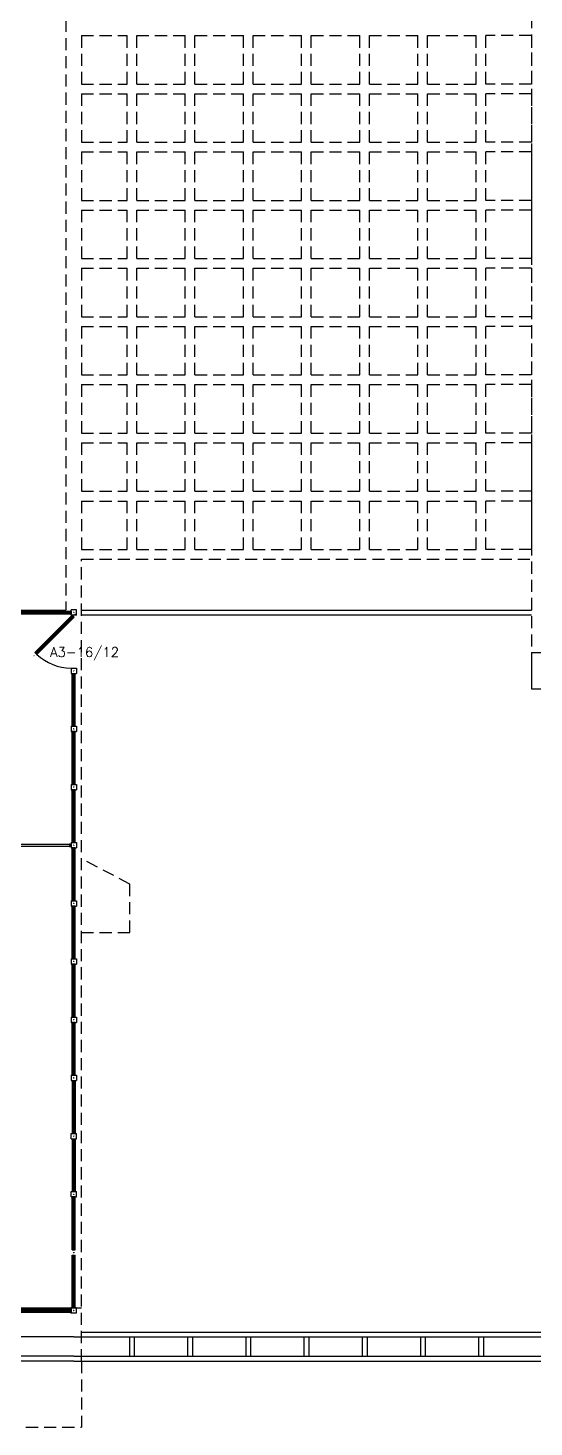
# Model space of a CAD drawing. Header units: millimetres. Extents: x 2076.1 to 2162.9, y 1244.8 to 1292.7.
# Drawn here: x 2115.93 to 2126.37, y 1244.78 to 1273.64 of the extents above; entities that cross this region are included whole.
import ezdxf
from ezdxf.enums import TextEntityAlignment as Align

# ---------------------------------------------------------------- set-up
doc = ezdxf.new("R2010")
doc.units = ezdxf.units.MM
doc.linetypes.add('HIDDEN', pattern=[0.375, 0.25, -0.125])
for name, color, linetype in [('DIV', 2, 'Continuous'), ('ESQ', 1, 'Continuous'), ('ESTR', 2, 'Continuous'), ('PISO', 1, 'Continuous'), ('PORTA', 2, 'Continuous'), ('TEXTO-ENDEREÇO', 2, 'Continuous')]:
    doc.layers.add(name, color=color, linetype=linetype)
doc.styles.add('UNB-100-1', font='simplex.shx', dxfattribs={"height": 0.2})

# ---------------------------------------------------------------- blocks, each defined once
blk = doc.blocks.new('ESQMT')
for p, q in [((-0.055, 0.055), (-0.055, -0.055)), ((0.055, 0.055), (-0.055, 0.055)), ((0.055, 0.055), (0.055, -0.055)), ((0.055, -0.055), (-0.055, -0.055))]:
    blk.add_line(p, q)
blk = doc.blocks.new('ESQ')
for p, q in [((-0.004, 0), (0.004, 0)), ((0, 0.004), (0, -0.004)), ((0.055, 0.03), (0.055, -0.03)), ((0.055, 0.03), (1.145, 0.03)), ((0.055, 0.01), (1.145, 0.01)), ((1.145, 0.03), (1.145, -0.03)), ((1.204, 0), (1.196, 0)), ((1.2, 0.004), (1.2, -0.004)), ((0.055, -0.01), (1.145, -0.01)), ((0.055, -0.03), (1.145, -0.03))]:
    blk.add_line(p, q)
blk = doc.blocks.new('IMONT')
for p, q in [((0, 0.025), (0.02, 0.025)), ((0, 0.025), (0, -0.025)), ((0.02, 0.02), (0.005, 0.02)), ((0.005, 0.02), (0.005, -0.02)), ((0.02, 0.03), (0.02, 0.025)), ((0.02, 0.03), (0.03, 0.03)), ((0.02, -0.02), (0.02, 0.02)), ((0.025, 0.02), (0.025, -0.02)), ((0.025, 0.02), (0.03, 0.02)), ((0.03, 0.03), (0.03, 0.02)), ((0.02, -0.025), (0, -0.025)), ((0.005, -0.02), (0.02, -0.02)), ((0.02, -0.03), (0.02, -0.025)), ((0.03, -0.03), (0.02, -0.03)), ((0.025, -0.02), (0.03, -0.02)), ((0.03, -0.02), (0.03, -0.03))]:
    blk.add_line(p, q)
blk = doc.blocks.new('ESQDIV')
for p, q in [((-1.149, 0), (-1.141, 0)), ((-1.145, -0.004), (-1.145, 0.004)), ((-0.025, 0.02), (-1.12, 0.02)), ((-1.12, -0.02), (-1.12, 0.02)), ((-0.025, -0.02), (-0.025, 0.02)), ((0.004, 0), (-0.004, 0)), ((0, -0.004), (0, 0.004)), ((-0.025, -0.02), (-1.12, -0.02))]:
    blk.add_line(p, q)
at = {"linetype": 'Continuous'}
blk.add_blockref('IMONT', (-1.145, 0), dxfattribs=at)

msp = doc.modelspace()

# ---------------------------------------------------------------- linework, layer by layer
at = {"layer": 'ESQ'}
for p, q in [((2116.907, 1249.526), (2116.847, 1249.526)), ((2116.847, 1247.236), (2116.907, 1247.236)), ((2116.847, 1247.236), (2116.907, 1247.236))]:
    msp.add_line(p, q, dxfattribs=at)
at = {"layer": 'ESQ', "linetype": 'Continuous'}
msp.add_line((2097.517, 1247.236), (2117.037, 1247.236), dxfattribs=at)
at = {"layer": 'ESTR', "color": 1}
for p, q in [((2126.317, 1260.756), (2126.317, 1260.006)), ((2126.317, 1260.756), (2126.637, 1260.756)), ((2126.317, 1260.006), (2126.637, 1260.006))]:
    msp.add_line(p, q, dxfattribs=at)
at = {"layer": 'PISO', "linetype": 'HIDDEN'}
for p, q in [((2126.317, 1278.006), (2126.317, 1260.756)), ((2116.717, 1277.181), (2116.717, 1261.631)), ((2117.037, 1273.481), (2117.977, 1273.481)), ((2117.037, 1273.481), (2117.037, 1272.481)), ((2117.977, 1272.481), (2117.977, 1273.481)), ((2118.177, 1273.481), (2119.177, 1273.481)), ((2118.177, 1272.481), (2118.177, 1273.481)), ((2119.177, 1272.481), (2119.177, 1273.481)), ((2119.377, 1273.481), (2120.377, 1273.481)), ((2119.377, 1272.481), (2119.377, 1273.481)), ((2120.377, 1272.481), (2120.377, 1273.481)), ((2120.577, 1273.481), (2121.577, 1273.481)), ((2120.577, 1272.481), (2120.577, 1273.481)), ((2121.577, 1272.481), (2121.577, 1273.481)), ((2121.777, 1273.481), (2122.777, 1273.481)), ((2121.777, 1272.481), (2121.777, 1273.481)), ((2122.777, 1272.481), (2122.777, 1273.481)), ((2122.977, 1273.481), (2123.977, 1273.481)), ((2122.977, 1272.481), (2122.977, 1273.481)), ((2123.977, 1272.481), (2123.977, 1273.481)), ((2124.177, 1273.481), (2125.177, 1273.481)), ((2124.177, 1272.481), (2124.177, 1273.481)), ((2125.177, 1272.481), (2125.177, 1273.481)), ((2126.317, 1273.481), (2125.377, 1273.481)), ((2125.377, 1272.481), (2125.377, 1273.481)), ((2126.317, 1273.481), (2126.317, 1272.481)), ((2117.037, 1272.481), (2117.977, 1272.481)), ((2118.177, 1272.481), (2119.177, 1272.481)), ((2119.377, 1272.481), (2120.377, 1272.481)), ((2120.577, 1272.481), (2121.577, 1272.481)), ((2121.777, 1272.481), (2122.777, 1272.481)), ((2122.977, 1272.481), (2123.977, 1272.481)), ((2124.177, 1272.481), (2125.177, 1272.481)), ((2126.317, 1272.481), (2125.377, 1272.481)), ((2117.037, 1272.281), (2117.977, 1272.281)), ((2117.037, 1272.281), (2117.037, 1271.281)), ((2117.977, 1271.281), (2117.977, 1272.281)), ((2118.177, 1272.281), (2119.177, 1272.281)), ((2118.177, 1271.281), (2118.177, 1272.281)), ((2119.177, 1271.281), (2119.177, 1272.281)), ((2119.377, 1272.281), (2120.377, 1272.281)), ((2119.377, 1271.281), (2119.377, 1272.281)), ((2120.377, 1271.281), (2120.377, 1272.281)), ((2120.577, 1272.281), (2121.577, 1272.281)), ((2120.577, 1271.281), (2120.577, 1272.281)), ((2121.577, 1271.281), (2121.577, 1272.281)), ((2121.777, 1272.281), (2122.777, 1272.281)), ((2121.777, 1271.281), (2121.777, 1272.281)), ((2122.777, 1271.281), (2122.777, 1272.281)), ((2122.977, 1272.281), (2123.977, 1272.281)), ((2122.977, 1271.281), (2122.977, 1272.281)), ((2123.977, 1271.281), (2123.977, 1272.281)), ((2124.177, 1272.281), (2125.177, 1272.281)), ((2124.177, 1271.281), (2124.177, 1272.281)), ((2125.177, 1271.281), (2125.177, 1272.281)), ((2126.317, 1272.281), (2125.377, 1272.281)), ((2125.377, 1271.281), (2125.377, 1272.281)), ((2126.317, 1272.281), (2126.317, 1271.281)), ((2117.037, 1271.281), (2117.977, 1271.281)), ((2118.177, 1271.281), (2119.177, 1271.281)), ((2119.377, 1271.281), (2120.377, 1271.281)), ((2120.577, 1271.281), (2121.577, 1271.281)), ((2121.777, 1271.281), (2122.777, 1271.281)), ((2122.977, 1271.281), (2123.977, 1271.281)), ((2124.177, 1271.281), (2125.177, 1271.281)), ((2126.317, 1271.281), (2125.377, 1271.281)), ((2117.037, 1271.081), (2117.977, 1271.081)), ((2117.037, 1271.081), (2117.037, 1270.081)), ((2117.977, 1270.081), (2117.977, 1271.081)), ((2118.177, 1271.081), (2119.177, 1271.081)), ((2118.177, 1270.081), (2118.177, 1271.081)), ((2119.177, 1270.081), (2119.177, 1271.081)), ((2119.377, 1271.081), (2120.377, 1271.081)), ((2119.377, 1270.081), (2119.377, 1271.081)), ((2120.377, 1270.081), (2120.377, 1271.081)), ((2120.577, 1271.081), (2121.577, 1271.081)), ((2120.577, 1270.081), (2120.577, 1271.081)), ((2121.577, 1270.081), (2121.577, 1271.081)), ((2121.777, 1271.081), (2122.777, 1271.081)), ((2121.777, 1270.081), (2121.777, 1271.081)), ((2122.777, 1270.081), (2122.777, 1271.081)), ((2122.977, 1271.081), (2123.977, 1271.081)), ((2122.977, 1270.081), (2122.977, 1271.081)), ((2123.977, 1270.081), (2123.977, 1271.081)), ((2124.177, 1271.081), (2125.177, 1271.081)), ((2124.177, 1270.081), (2124.177, 1271.081)), ((2125.177, 1270.081), (2125.177, 1271.081)), ((2126.317, 1271.081), (2125.377, 1271.081)), ((2125.377, 1270.081), (2125.377, 1271.081)), ((2126.317, 1271.081), (2126.317, 1270.081)), ((2117.037, 1270.081), (2117.977, 1270.081)), ((2118.177, 1270.081), (2119.177, 1270.081)), ((2119.377, 1270.081), (2120.377, 1270.081)), ((2120.577, 1270.081), (2121.577, 1270.081)), ((2121.777, 1270.081), (2122.777, 1270.081)), ((2122.977, 1270.081), (2123.977, 1270.081)), ((2124.177, 1270.081), (2125.177, 1270.081)), ((2126.317, 1270.081), (2125.377, 1270.081)), ((2117.037, 1269.881), (2117.977, 1269.881)), ((2117.037, 1269.881), (2117.037, 1268.881)), ((2117.977, 1268.881), (2117.977, 1269.881)), ((2118.177, 1269.881), (2119.177, 1269.881)), ((2118.177, 1268.881), (2118.177, 1269.881)), ((2119.177, 1268.881), (2119.177, 1269.881)), ((2119.377, 1269.881), (2120.377, 1269.881)), ((2119.377, 1268.881), (2119.377, 1269.881)), ((2120.377, 1268.881), (2120.377, 1269.881)), ((2120.577, 1269.881), (2121.577, 1269.881)), ((2120.577, 1268.881), (2120.577, 1269.881)), ((2121.577, 1268.881), (2121.577, 1269.881)), ((2121.777, 1269.881), (2122.777, 1269.881)), ((2121.777, 1268.881), (2121.777, 1269.881)), ((2122.777, 1268.881), (2122.777, 1269.881)), ((2122.977, 1269.881), (2123.977, 1269.881)), ((2122.977, 1268.881), (2122.977, 1269.881)), ((2123.977, 1268.881), (2123.977, 1269.881)), ((2124.177, 1269.881), (2125.177, 1269.881)), ((2124.177, 1268.881), (2124.177, 1269.881)), ((2125.177, 1268.881), (2125.177, 1269.881)), ((2126.317, 1269.881), (2125.377, 1269.881)), ((2125.377, 1268.881), (2125.377, 1269.881)), ((2126.317, 1269.881), (2126.317, 1268.881)), ((2117.037, 1268.881), (2117.977, 1268.881)), ((2118.177, 1268.881), (2119.177, 1268.881)), ((2119.377, 1268.881), (2120.377, 1268.881)), ((2120.577, 1268.881), (2121.577, 1268.881)), ((2121.777, 1268.881), (2122.777, 1268.881)), ((2122.977, 1268.881), (2123.977, 1268.881)), ((2124.177, 1268.881), (2125.177, 1268.881)), ((2126.317, 1268.881), (2125.377, 1268.881)), ((2117.037, 1268.681), (2117.977, 1268.681)), ((2117.037, 1268.681), (2117.037, 1267.681)), ((2117.977, 1267.681), (2117.977, 1268.681)), ((2118.177, 1268.681), (2119.177, 1268.681)), ((2118.177, 1267.681), (2118.177, 1268.681)), ((2119.177, 1267.681), (2119.177, 1268.681)), ((2119.377, 1268.681), (2120.377, 1268.681)), ((2119.377, 1267.681), (2119.377, 1268.681)), ((2120.377, 1267.681), (2120.377, 1268.681)), ((2120.577, 1268.681), (2121.577, 1268.681)), ((2120.577, 1267.681), (2120.577, 1268.681)), ((2121.577, 1267.681), (2121.577, 1268.681)), ((2121.777, 1268.681), (2122.777, 1268.681)), ((2121.777, 1267.681), (2121.777, 1268.681)), ((2122.777, 1267.681), (2122.777, 1268.681)), ((2122.977, 1268.681), (2123.977, 1268.681)), ((2122.977, 1267.681), (2122.977, 1268.681)), ((2123.977, 1267.681), (2123.977, 1268.681)), ((2124.177, 1268.681), (2125.177, 1268.681)), ((2124.177, 1267.681), (2124.177, 1268.681)), ((2125.177, 1267.681), (2125.177, 1268.681)), ((2126.317, 1268.681), (2125.377, 1268.681)), ((2125.377, 1267.681), (2125.377, 1268.681)), ((2126.317, 1268.681), (2126.317, 1267.681)), ((2117.037, 1267.681), (2117.977, 1267.681)), ((2117.037, 1267.481), (2117.977, 1267.481)), ((2117.037, 1267.481), (2117.037, 1266.481)), ((2117.977, 1266.481), (2117.977, 1267.481)), ((2118.177, 1267.681), (2119.177, 1267.681)), ((2118.177, 1267.481), (2119.177, 1267.481)), ((2118.177, 1266.481), (2118.177, 1267.481)), ((2119.177, 1266.481), (2119.177, 1267.481)), ((2119.377, 1267.681), (2120.377, 1267.681)), ((2119.377, 1267.481), (2120.377, 1267.481)), ((2119.377, 1266.481), (2119.377, 1267.481)), ((2120.377, 1266.481), (2120.377, 1267.481)), ((2120.577, 1267.681), (2121.577, 1267.681)), ((2120.577, 1267.481), (2121.577, 1267.481)), ((2120.577, 1266.481), (2120.577, 1267.481)), ((2121.577, 1266.481), (2121.577, 1267.481)), ((2121.777, 1267.681), (2122.777, 1267.681)), ((2121.777, 1267.481), (2122.777, 1267.481)), ((2121.777, 1266.481), (2121.777, 1267.481)), ((2122.777, 1266.481), (2122.777, 1267.481)), ((2122.977, 1267.681), (2123.977, 1267.681)), ((2122.977, 1267.481), (2123.977, 1267.481)), ((2122.977, 1266.481), (2122.977, 1267.481)), ((2123.977, 1266.481), (2123.977, 1267.481)), ((2124.177, 1267.681), (2125.177, 1267.681)), ((2124.177, 1267.481), (2125.177, 1267.481)), ((2124.177, 1266.481), (2124.177, 1267.481)), ((2125.177, 1266.481), (2125.177, 1267.481)), ((2126.317, 1267.681), (2125.377, 1267.681)), ((2126.317, 1267.481), (2125.377, 1267.481)), ((2125.377, 1266.481), (2125.377, 1267.481)), ((2126.317, 1267.481), (2126.317, 1266.481)), ((2117.037, 1266.481), (2117.977, 1266.481)), ((2117.037, 1266.281), (2117.977, 1266.281)), ((2117.037, 1266.281), (2117.037, 1265.281)), ((2117.977, 1265.281), (2117.977, 1266.281)), ((2118.177, 1266.481), (2119.177, 1266.481)), ((2118.177, 1266.281), (2119.177, 1266.281)), ((2118.177, 1265.281), (2118.177, 1266.281)), ((2119.177, 1265.281), (2119.177, 1266.281)), ((2119.377, 1266.481), (2120.377, 1266.481)), ((2119.377, 1266.281), (2120.377, 1266.281)), ((2119.377, 1265.281), (2119.377, 1266.281)), ((2120.377, 1265.281), (2120.377, 1266.281)), ((2120.577, 1266.481), (2121.577, 1266.481)), ((2120.577, 1266.281), (2121.577, 1266.281)), ((2120.577, 1265.281), (2120.577, 1266.281)), ((2121.577, 1265.281), (2121.577, 1266.281)), ((2121.777, 1266.481), (2122.777, 1266.481)), ((2121.777, 1266.281), (2122.777, 1266.281)), ((2121.777, 1265.281), (2121.777, 1266.281)), ((2122.777, 1265.281), (2122.777, 1266.281)), ((2122.977, 1266.481), (2123.977, 1266.481)), ((2122.977, 1266.281), (2123.977, 1266.281)), ((2122.977, 1265.281), (2122.977, 1266.281)), ((2123.977, 1265.281), (2123.977, 1266.281)), ((2124.177, 1266.481), (2125.177, 1266.481)), ((2124.177, 1266.281), (2125.177, 1266.281)), ((2124.177, 1265.281), (2124.177, 1266.281)), ((2125.177, 1265.281), (2125.177, 1266.281)), ((2126.317, 1266.481), (2125.377, 1266.481)), ((2126.317, 1266.281), (2125.377, 1266.281)), ((2125.377, 1265.281), (2125.377, 1266.281)), ((2126.317, 1266.281), (2126.317, 1265.281)), ((2117.037, 1265.281), (2117.977, 1265.281)), ((2118.177, 1265.281), (2119.177, 1265.281)), ((2119.377, 1265.281), (2120.377, 1265.281)), ((2120.577, 1265.281), (2121.577, 1265.281)), ((2121.777, 1265.281), (2122.777, 1265.281)), ((2122.977, 1265.281), (2123.977, 1265.281)), ((2124.177, 1265.281), (2125.177, 1265.281)), ((2126.317, 1265.281), (2125.377, 1265.281)), ((2117.037, 1265.081), (2117.977, 1265.081)), ((2117.037, 1265.081), (2117.037, 1264.081)), ((2117.977, 1264.081), (2117.977, 1265.081)), ((2118.177, 1265.081), (2119.177, 1265.081)), ((2118.177, 1264.081), (2118.177, 1265.081)), ((2119.177, 1264.081), (2119.177, 1265.081)), ((2119.377, 1265.081), (2120.377, 1265.081)), ((2119.377, 1264.081), (2119.377, 1265.081)), ((2120.377, 1264.081), (2120.377, 1265.081)), ((2120.577, 1265.081), (2121.577, 1265.081)), ((2120.577, 1264.081), (2120.577, 1265.081)), ((2121.577, 1264.081), (2121.577, 1265.081)), ((2121.777, 1265.081), (2122.777, 1265.081)), ((2121.777, 1264.081), (2121.777, 1265.081)), ((2122.777, 1264.081), (2122.777, 1265.081)), ((2122.977, 1265.081), (2123.977, 1265.081)), ((2122.977, 1264.081), (2122.977, 1265.081)), ((2123.977, 1264.081), (2123.977, 1265.081)), ((2124.177, 1265.081), (2125.177, 1265.081)), ((2124.177, 1264.081), (2124.177, 1265.081)), ((2125.177, 1264.081), (2125.177, 1265.081)), ((2126.317, 1265.081), (2125.377, 1265.081)), ((2125.377, 1264.081), (2125.377, 1265.081)), ((2126.317, 1265.081), (2126.317, 1264.081)), ((2117.037, 1264.081), (2117.977, 1264.081)), ((2118.177, 1264.081), (2119.177, 1264.081)), ((2119.377, 1264.081), (2120.377, 1264.081)), ((2120.577, 1264.081), (2121.577, 1264.081)), ((2121.777, 1264.081), (2122.777, 1264.081)), ((2122.977, 1264.081), (2123.977, 1264.081)), ((2124.177, 1264.081), (2125.177, 1264.081)), ((2126.317, 1264.081), (2125.377, 1264.081)), ((2117.037, 1263.881), (2117.977, 1263.881)), ((2117.037, 1263.881), (2117.037, 1262.881)), ((2117.977, 1262.881), (2117.977, 1263.881)), ((2118.177, 1262.881), (2118.177, 1263.881)), ((2118.177, 1263.881), (2119.177, 1263.881)), ((2119.177, 1262.881), (2119.177, 1263.881)), ((2119.377, 1263.881), (2120.377, 1263.881)), ((2119.377, 1262.881), (2119.377, 1263.881)), ((2120.377, 1262.881), (2120.377, 1263.881)), ((2120.577, 1263.881), (2121.577, 1263.881)), ((2120.577, 1262.881), (2120.577, 1263.881)), ((2121.577, 1262.881), (2121.577, 1263.881)), ((2121.777, 1263.881), (2122.777, 1263.881)), ((2121.777, 1262.881), (2121.777, 1263.881)), ((2122.777, 1262.881), (2122.777, 1263.881)), ((2122.977, 1263.881), (2123.977, 1263.881)), ((2122.977, 1262.881), (2122.977, 1263.881)), ((2123.977, 1262.881), (2123.977, 1263.881)), ((2124.177, 1263.881), (2125.177, 1263.881)), ((2124.177, 1262.881), (2124.177, 1263.881)), ((2125.177, 1262.881), (2125.177, 1263.881)), ((2126.317, 1263.881), (2125.377, 1263.881)), ((2125.377, 1262.881), (2125.377, 1263.881)), ((2126.317, 1263.881), (2126.317, 1262.881)), ((2117.037, 1262.881), (2117.977, 1262.881)), ((2118.177, 1262.881), (2119.177, 1262.881)), ((2119.377, 1262.881), (2120.377, 1262.881)), ((2120.577, 1262.881), (2121.577, 1262.881)), ((2121.777, 1262.881), (2122.777, 1262.881)), ((2122.977, 1262.881), (2123.977, 1262.881)), ((2124.177, 1262.881), (2125.177, 1262.881)), ((2126.317, 1262.881), (2125.377, 1262.881)), ((2117.037, 1262.681), (2126.317, 1262.681)), ((2117.037, 1246.139), (2117.037, 1262.681)), ((2118.037, 1255.981), (2117.037, 1256.501)), ((2118.037, 1254.981), (2118.037, 1255.981)), ((2117.037, 1254.981), (2118.037, 1254.981)), ((2117.037, 1246.139), (2117.037, 1244.781)), ((2097.517, 1244.781), (2117.037, 1244.781))]:
    msp.add_line(p, q, dxfattribs=at)
at = {"layer": 'PISO', "linetype": 'Continuous'}
for p, q in [((2114.537, 1261.631), (2116.717, 1261.631)), ((2117.037, 1261.631), (2126.317, 1261.631)), ((2117.037, 1261.531), (2126.317, 1261.531)), ((2116.877, 1246.639), (2088.077, 1246.639)), ((2116.877, 1246.639), (2145.677, 1246.639)), ((2117.037, 1246.739), (2148.027, 1246.739)), ((2118.027, 1246.639), (2118.027, 1246.239)), ((2118.127, 1246.639), (2118.127, 1246.239)), ((2119.227, 1246.639), (2119.227, 1246.239)), ((2119.327, 1246.639), (2119.327, 1246.239)), ((2120.427, 1246.639), (2120.427, 1246.239)), ((2120.527, 1246.639), (2120.527, 1246.239)), ((2121.627, 1246.639), (2121.627, 1246.239)), ((2121.727, 1246.639), (2121.727, 1246.239)), ((2122.827, 1246.639), (2122.827, 1246.239)), ((2122.927, 1246.639), (2122.927, 1246.239)), ((2124.027, 1246.639), (2124.027, 1246.239)), ((2124.127, 1246.639), (2124.127, 1246.239)), ((2125.227, 1246.639), (2125.227, 1246.239)), ((2125.327, 1246.639), (2125.327, 1246.239)), ((2116.877, 1246.239), (2088.077, 1246.239)), ((2116.877, 1246.139), (2088.077, 1246.139)), ((2116.877, 1246.239), (2145.677, 1246.239)), ((2116.877, 1246.139), (2145.677, 1246.139))]:
    msp.add_line(p, q, dxfattribs=at)
at = {"layer": 'PORTA', "linetype": 'Continuous'}
msp.add_arc((2116.829, 1261.486), 1.05, 227.4144, 269.6163, dxfattribs=at)

# ---------------------------------------------------------------- block references
at = {"layer": 'DIV', "linetype": 'Continuous', "rotation": 180}
msp.add_blockref('ESQDIV', (2115.677, 1256.781), dxfattribs=at)
at = {"layer": 'ESQ', "linetype": 'Continuous', "xscale": -1}
for name, p, rotation in [('ESQMT', (2116.877, 1261.581), 180), ('ESQ', (2116.877, 1257.981), 270), ('ESQ', (2116.877, 1256.781), 270), ('ESQ', (2116.877, 1255.581), 270), ('ESQ', (2116.877, 1254.381), 270), ('ESQ', (2116.877, 1253.181), 270), ('ESQ', (2116.877, 1251.981), 270), ('ESQ', (2116.877, 1251.981), 90), ('ESQ', (2116.877, 1250.781), 90)]:
    msp.add_blockref(name, p, dxfattribs=dict(at, rotation=rotation))
at = {"layer": 'ESQ', "linetype": 'Continuous'}
for name, p in [('ESQ', (2115.677, 1261.581)), ('ESQ', (2115.677, 1247.181)), ('ESQMT', (2116.876, 1247.181))]:
    msp.add_blockref(name, p, dxfattribs=at)
at = {"layer": 'ESQ', "linetype": 'Continuous', "xscale": -1}
for p in [(2116.877, 1260.381), (2116.877, 1259.181), (2116.877, 1257.981), (2116.877, 1256.781), (2116.877, 1255.581), (2116.877, 1254.381), (2116.877, 1253.181), (2116.877, 1251.981)]:
    msp.add_blockref('ESQMT', p, dxfattribs=at)
at = {"layer": 'ESQ', "linetype": 'Continuous'}
for name, p, rotation in [('ESQ', (2116.877, 1259.181), 90), ('ESQMT', (2116.877, 1250.781), 180), ('ESQMT', (2116.877, 1249.581), 180), ('ESQ', (2116.877, 1248.381), 90), ('ESQ', (2116.877, 1247.181), 90)]:
    msp.add_blockref(name, p, dxfattribs=dict(at, rotation=rotation))
at = {"layer": 'PORTA', "linetype": 'Continuous', "rotation": 45}
msp.add_blockref('ESQ', (2116.058, 1260.695), dxfattribs=at)

# ---------------------------------------------------------------- texts
at = {"layer": 'TEXTO-ENDEREÇO', "style": 'UNB-100-1'}
msp.add_text('A3-16/12', height=0.2, dxfattribs=at).set_placement((2117.101, 1260.664), align=Align.CENTER)

doc.saveas('drawing.dxf')
